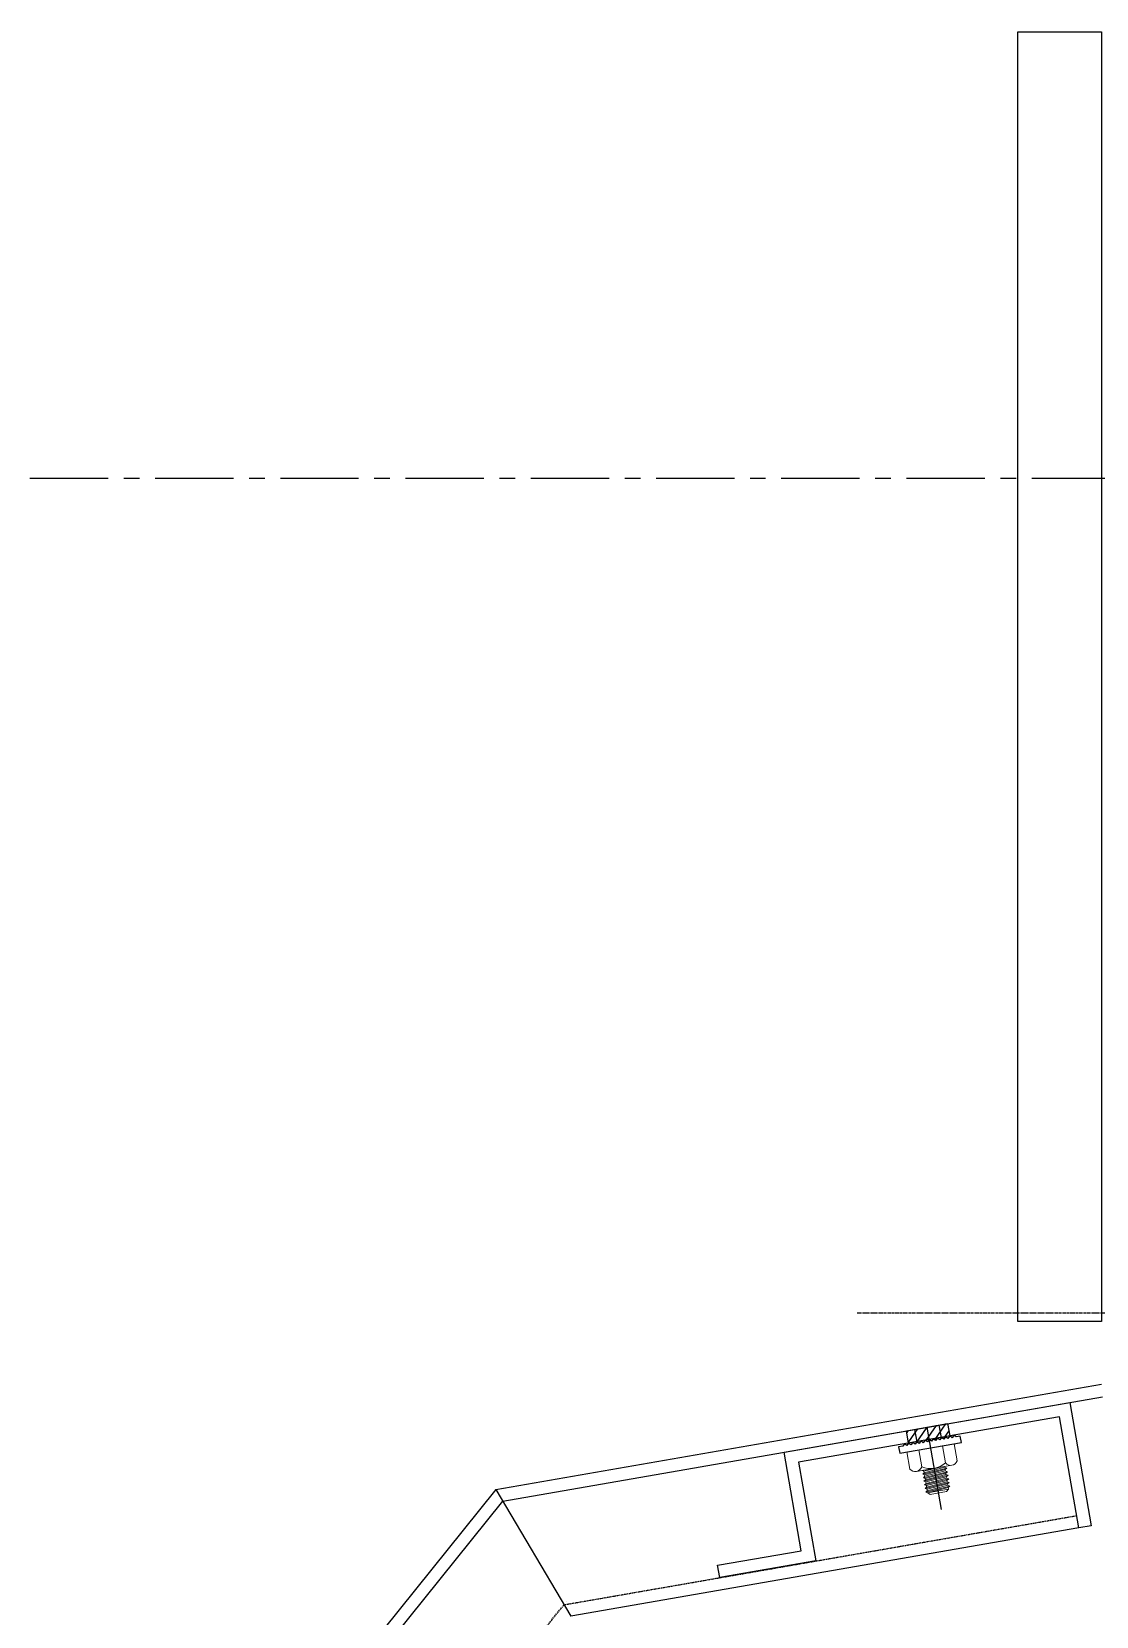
# Model space of a CAD drawing. Extents: x -3378 to 102197, y -3799 to 48702.
# Drawn here: x 85384.6 to 85639.7, y 18275.5 to 18655.1 of the extents above; entities that cross this region are included whole.
import ezdxf

# ---------------------------------------------------------------- set-up
doc = ezdxf.new("R2010")
doc.units = 0
doc.linetypes.add('CENTER', pattern=[2, 1.25, -0.25, 0.25, -0.25])
doc.linetypes.add('HIDDEN', pattern=[0.375, 0.25, -0.125])
for name, color, linetype in [('11', 11, 'Continuous'), ('3', 3, 'Continuous'), ('4', 4, 'Continuous'), ('6', 6, 'Continuous'), ('BCM CL', 14, 'CENTER'), ('BCM-DIM', 54, 'Continuous'), ('BCM-EXT', 2, 'Continuous'), ('中心線 CENTER', 6, 'CENTER'), ('金屬面材 METAL PANEL', 2, 'Continuous')]:
    doc.layers.add(name, color=color, linetype=linetype)
doc.layers.add('12', color=3, linetype='Continuous', lineweight=9)

# ---------------------------------------------------------------- blocks, each defined once
blk = doc.blocks.new('A$C19b21843')
at = {"layer": '11'}
blk.add_lwpolyline([(3.5, 4), (3, 3.5), (3.5, 3), (3, 2.5), (3.5, 2), (3, 1.5), (3.5, 1), (3.5, 0), (5, 0), (5, 15), (3.5, 15), (3.5, 14), (3, 13.5), (3.5, 13), (3, 12.5), (3.5, 12), (3, 11.5), (3.5, 11), (3, 10.5), (3.5, 10), (3, 9.5), (3.5, 9), (3, 8.5), (3.5, 8), (3, 7.5), (3.5, 7), (3, 6.5), (3.5, 6), (3, 5.5), (3.5, 5), (3, 4.5)], close=True, dxfattribs=at)
at = {"layer": '12'}
for p, q in [((5, 13.25), (9.17, 13.25)), ((10, 11.81), (10, 3.19)), ((9.17, 10.37), (5, 10.37)), ((10, 10.03), (10.19, 10.03)), ((10.46, 10.5), (10.89, 4.57)), ((10.73, 10.03), (11.06, 10.03)), ((11.34, 10.5), (11.77, 4.57)), ((11.61, 10.03), (11.94, 10.03)), ((12.21, 10.5), (12.64, 4.57)), ((12.48, 10.03), (12.81, 10.03)), ((13.09, 10.5), (13.52, 4.57)), ((13.36, 10.03), (13.69, 10.03)), ((13.96, 10.5), (14.39, 4.57)), ((14.23, 10.03), (14.56, 10.03)), ((14.84, 10.5), (15.27, 4.57)), ((9.17, 4.63), (5, 4.63)), ((10, 4.95), (10.02, 4.57)), ((10.62, 4.97), (10.25, 4.97)), ((11.5, 4.97), (11.13, 4.97)), ((12.38, 4.97), (12, 4.97)), ((13.25, 4.97), (12.88, 4.97)), ((14.12, 4.97), (13.75, 4.97)), ((15, 4.97), (14.63, 4.97)), ((9.17, 1.75), (5, 1.75))]:
    blk.add_line(p, q, dxfattribs=at)
for points in [[(10, 4.59), (10.02, 4.57), (10.25, 4.97), (10, 8.4)], [(15.11, 10.03), (15.47, 10.03), (15.47, 5.41)], [(15.47, 10.03), (16, 9.5), (16, 5.5), (15.5, 5)]]:
    blk.add_lwpolyline(points, dxfattribs=at)
for points in [[(10.73, 10.03), (10.46, 10.5), (10.19, 10.03), (10.62, 4.97), (10.89, 4.57), (11.13, 4.97)], [(11.61, 10.03), (11.34, 10.5), (11.06, 10.03), (11.5, 4.97), (11.77, 4.57), (12, 4.97)], [(12.48, 10.03), (12.21, 10.5), (11.94, 10.03), (12.38, 4.97), (12.64, 4.57), (12.88, 4.97)], [(13.36, 10.03), (13.09, 10.5), (12.81, 10.03), (13.25, 4.97), (13.52, 4.57), (13.75, 4.97)], [(14.23, 10.03), (13.96, 10.5), (13.69, 10.03), (14.12, 4.97), (14.39, 4.57), (14.63, 4.97)], [(15.11, 10.03), (14.84, 10.5), (14.56, 10.03), (15, 4.97), (15.27, 4.57), (15.5, 4.97)]]:
    blk.add_lwpolyline(points, close=True, dxfattribs=at)
for centre, radius, start, end in [((8.34, 11.81), 1.66, 300, 60), ((4.63, 7.5), 5.37, 327.686, 32.314), ((8.34, 3.19), 1.66, 300, 60)]:
    blk.add_arc(centre, radius, start, end, dxfattribs=at)
at = {"layer": '3'}
for p, q in [((0, 12.01), (3.25, 8.75)), ((1.77, 12.5), (3.38, 10.88)), ((3, 10.5), (0, 10.5)), ((0, 9.74), (3.12, 6.62)), ((0, 7.48), (3.49, 3.99)), ((0, 5.22), (2.72, 2.5)), ((0, 4.5), (3, 4.5)), ((0, 2.96), (0.46, 2.5))]:
    blk.add_line(p, q, dxfattribs=at)
at = {"layer": '4'}
blk.add_line((0, 7.5), (20, 7.5), dxfattribs=at)
at = {"layer": '6'}
blk.add_lwpolyline([(0, 12.5), (3, 12.5), (3.5, 12), (3, 11.5), (3.5, 11), (3, 10.5), (3.5, 10), (3, 9.5), (3.5, 9), (3, 8.5), (3.5, 8), (3, 7.5), (3.5, 7), (3, 6.5), (3.5, 6), (3, 5.5), (3.5, 5), (3, 4.5), (3.5, 4), (3, 3.5), (3.5, 3), (3, 2.5), (0, 2.5)], close=True, dxfattribs=at)

msp = doc.modelspace()

# ---------------------------------------------------------------- linework, layer by layer
at = {"layer": 'BCM CL', "ltscale": 0.5}
msp.add_line((86008.262, 18348.085, 0), (85582.296, 18348.085, 0), dxfattribs=at)
at = {"layer": 'BCM-EXT', "linetype": 'Continuous'}
for p in [(85495.839, 18305.849, 0), (85635.483, 18296.656, 0)]:
    msp.add_line(p, (85513.761, 18275.47, 0), dxfattribs=at)
at = {"layer": 'BCM-EXT', "color": 8, "linetype": 'HIDDEN'}
for p, q in [((85512.132, 18278.232, 0), (85634.973, 18299.589, 0)), ((85512.796, 18279.059, 0), (85512.801, 18279.065, 0)), ((85192.873, 17880.898, 0), (85512.132, 18278.232, 0))]:
    msp.add_line(p, q, dxfattribs=at)
at = {"layer": '中心線 CENTER', "ltscale": 15}
msp.add_line((100852.946, 18548.085, 0), (82322.201, 18548.085, 0), dxfattribs=at)
at = {"layer": '金屬面材 METAL PANEL'}
for p, q in [((85495.839, 18305.849, 0), (85640.876, 18331.085, 0)), ((85497.468, 18303.088, 0), (85641.135, 18328.085, 0))]:
    msp.add_line(p, q, dxfattribs=at)
at = {"layer": '金屬面材 METAL PANEL', "elevation": 0}
for points in [[(85640.866, 18346.085), (85620.874, 18346.085), (85620.874, 18655.085), (85640.867, 18655.085), (85640.866, 18346.085)], [(85107.702, 17818.011), (85497.468, 18303.087)]]:
    msp.add_lwpolyline(points, dxfattribs=at)
at = {"layer": '金屬面材 METAL PANEL', "linetype": 'Continuous', "elevation": 0}
msp.add_lwpolyline([(85635.485, 18296.646), (85630.861, 18323.248), (85568.347, 18312.379), (85572.458, 18288.734), (85549.446, 18284.733), (85548.933, 18287.689), (85568.988, 18291.176), (85564.878, 18314.821), (85633.303, 18326.717), (85638.44, 18297.16), (85635.485, 18296.646)], dxfattribs=at)
at = {"layer": '金屬面材 METAL PANEL', "elevation": 0}
msp.add_lwpolyline([(85495.839, 18305.849), (85105.364, 17819.89, 0.4117557), (85105.803, 17815.689), (85115.658, 17807.633), (85108.274, 17798.601), (85110.597, 17796.702), (85117.98, 17805.735, 0.4142136), (85117.556, 17809.956), (85107.702, 17818.011)], format="xyb", dxfattribs=at)

# ---------------------------------------------------------------- block references
at = {"layer": 'BCM-DIM', "rotation": 279.860413459647}
msp.add_blockref('A$C19b21843', (85591.701, 18319.485, 0), dxfattribs=at)

doc.saveas('drawing.dxf')
